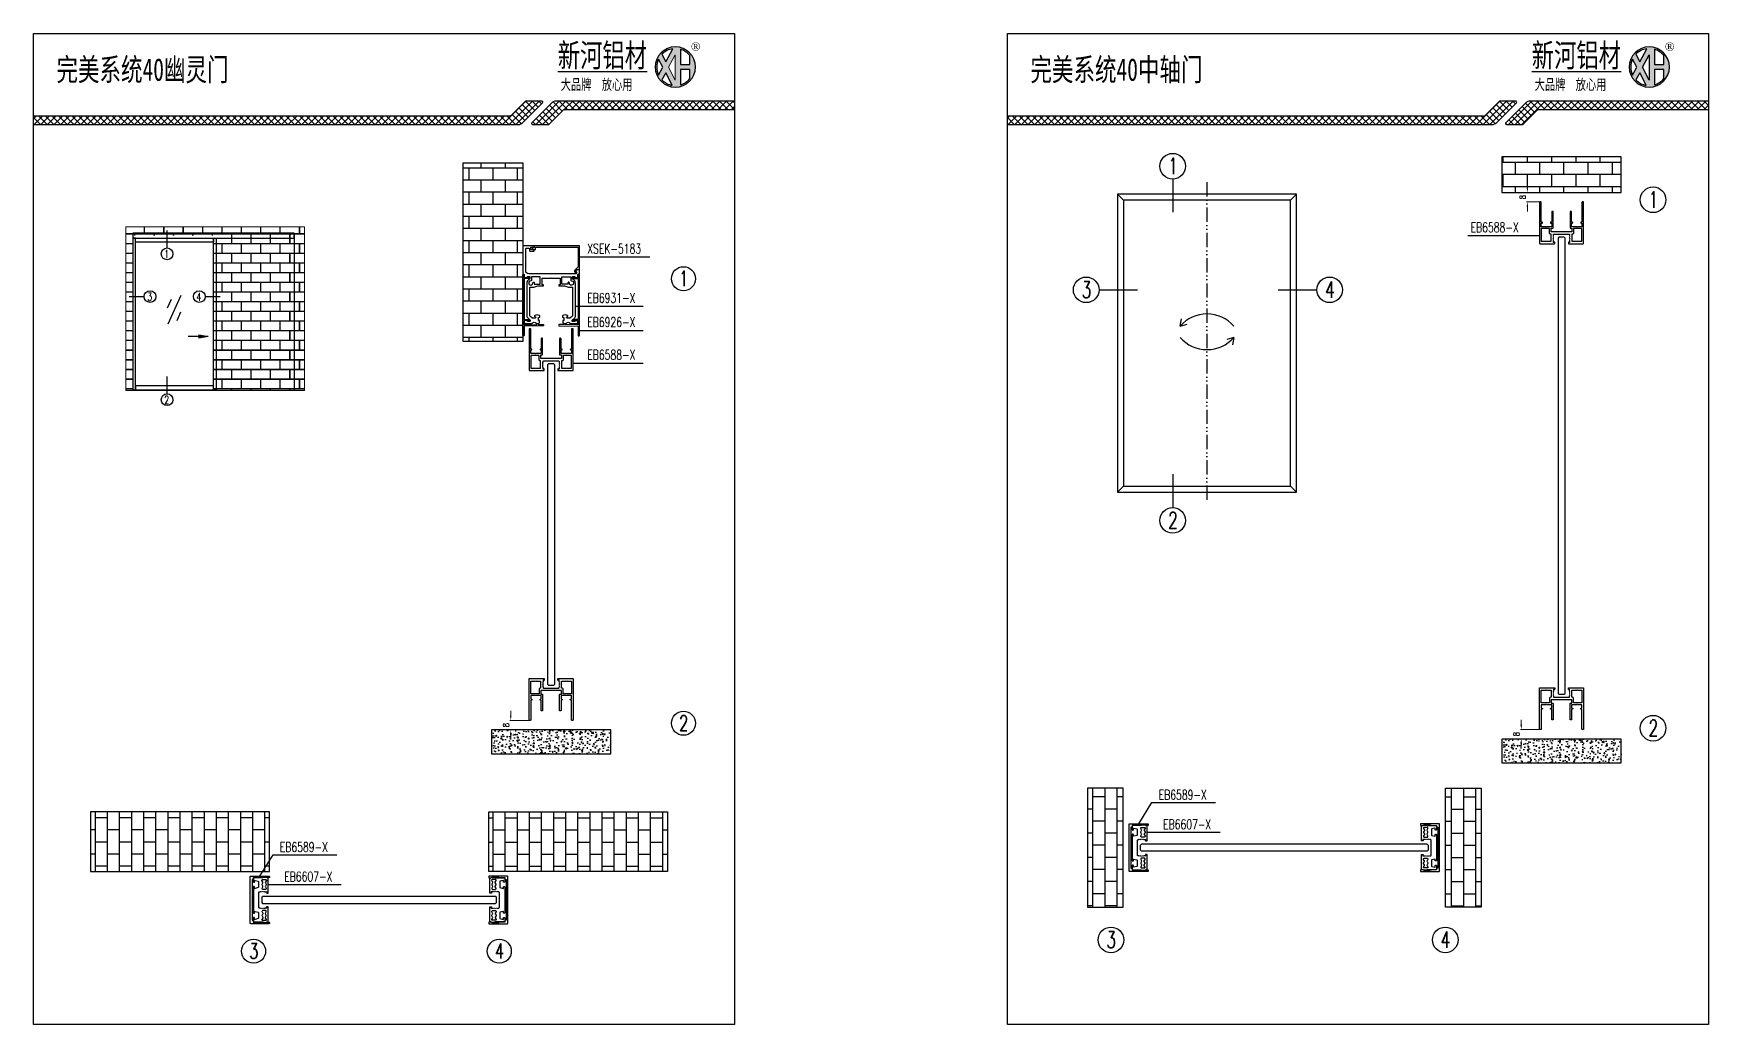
# Model space of a CAD drawing. Header units: millimetres. Extents: x 4423 to 13326, y -1516 to 5738.
# Drawn here: x 10790 to 12195, y 3091 to 3923 of the extents above; entities that cross this region are included whole.
import ezdxf

# ---------------------------------------------------------------- set-up
doc = ezdxf.new("R2010")
doc.units = ezdxf.units.MM
doc.header["$LTSCALE"] = 0.5
doc.linetypes.add('ACAD_ISO12W100', pattern=[21, 12, -3, 0, -3, 0, -3])
for name, color, linetype in [('墙体', 2, 'Continuous'), ('玻璃', 4, 'Continuous'), ('铝型材', 1, 'Continuous')]:
    doc.layers.add(name, color=color, linetype=linetype)
doc.styles.add('CTXT', font='romand.shx', dxfattribs={"width": 0.7, "height": 5})
doc.styles.add('宋体', font='', dxfattribs={"height": 3})
doc.styles.add('汇总标注', font='romand.shx', dxfattribs={"width": 0.7, "height": 5})
doc.styles.get('宋体').set_extended_font_data('SimSun')
doc.dimstyles.new('1汇总比例', dxfattribs={"dimscale": 0, "dimtxt": 5, "dimasz": 4, "dimexe": 0.7, "dimexo": 0.625, "dimgap": 1.5, "dimtad": 1, "dimzin": 9, "dimdsep": 46, "dimtxsty": '汇总标注', "dimcen": 0, "dimclrd": 3, "dimclre": 3, "dimclrt": 2, "dimadec": 1, "dimazin": 2, "dimtfac": 1, "dimtofl": 0, "dimtmove": 0, "dimatfit": 3, "dimfxl": 0, "dimtolj": 1, "dimlwd": 13, "dimlwe": 13, "dimarcsym": 0})
pattern_1 = [(45, (8916.024, 1842.4368), (-2.80633, 2.80633), []), (135, (8916.024, 1842.4368), (-2.80633, -2.80633), [])]

# ---------------------------------------------------------------- blocks, each defined once
blk = doc.blocks.new('*D249')
at = {"layer": 'Defpoints', "color": 0, "ltscale": 0.4, "transparency": 16777216}
for p in [(12038.2, 3330.7), (12054.2, 3338.7), (12054.2, 3330.7)]:
    blk.add_point(p, dxfattribs=at)
at = {"layer": '铝型材', "color": 3, "lineweight": 13, "ltscale": 0.4, "transparency": 16777216}
for p, q in [((12038.2, 3342.7), (12038.2, 3346.7)), ((12053.6, 3338.7), (12037.5, 3338.7)), ((12053.6, 3330.7), (12037.5, 3330.7)), ((12038.2, 3326.7), (12038.2, 3322.7))]:
    blk.add_line(p, q, dxfattribs=at)
at = {"layer": '铝型材', "color": 3, "ltscale": 0.4, "transparency": 16777216}
for points in [[(12037.5, 3342.7), (12038.9, 3342.7), (12038.2, 3338.7)], [(12037.5, 3326.7), (12038.9, 3326.7), (12038.2, 3330.7)]]:
    blk.add_solid(points, dxfattribs=at)
at = {"layer": '铝型材', "color": 2, "ltscale": 0.4, "transparency": 16777216, "insert": (12034.2, 3334.7), "char_height": 5, "attachment_point": 5, "rotation": 90, "style": '汇总标注'}
blk.add_mtext('\\A1;8', dxfattribs=at)
blk = doc.blocks.new('*D250')
at = {"layer": 'Defpoints', "color": 0, "ltscale": 0.4, "transparency": 16777216}
for p in [(12043.4, 3781.3), (12049.3, 3789.3), (12054.2, 3781.3)]:
    blk.add_point(p, dxfattribs=at)
at = {"layer": '铝型材', "color": 3, "lineweight": 13, "ltscale": 0.4, "transparency": 16777216}
for p, q in [((12043.4, 3793.3), (12043.4, 3797.3)), ((12048.7, 3789.3), (12042.7, 3789.3)), ((12053.6, 3781.3), (12042.7, 3781.3)), ((12043.4, 3777.3), (12043.4, 3773.3))]:
    blk.add_line(p, q, dxfattribs=at)
at = {"layer": '铝型材', "color": 3, "ltscale": 0.4, "transparency": 16777216}
for points in [[(12042.7, 3793.3), (12044, 3793.3), (12043.4, 3789.3)], [(12042.7, 3777.3), (12044, 3777.3), (12043.4, 3781.3)]]:
    blk.add_solid(points, dxfattribs=at)
at = {"layer": '铝型材', "color": 2, "ltscale": 0.4, "transparency": 16777216, "insert": (12039.4, 3785.3), "char_height": 5, "attachment_point": 5, "rotation": 90, "style": '汇总标注'}
blk.add_mtext('\\A1;8', dxfattribs=at)
blk = doc.blocks.new('*D252')
at = {"layer": 'Defpoints', "color": 0, "ltscale": 0.4, "transparency": 16777216}
for p in [(11206.7, 3346.3), (11190.7, 3338.3), (11206.7, 3338.3)]:
    blk.add_point(p, dxfattribs=at)
at = {"layer": '铝型材', "color": 3, "lineweight": 13, "ltscale": 0.4, "transparency": 16777216}
for p, q in [((11206.1, 3346.3), (11190, 3346.3)), ((11190.7, 3350.3), (11190.7, 3354.3)), ((11206.1, 3338.3), (11190, 3338.3)), ((11190.7, 3334.3), (11190.7, 3330.3))]:
    blk.add_line(p, q, dxfattribs=at)
at = {"layer": '铝型材', "color": 3, "ltscale": 0.4, "transparency": 16777216}
for points in [[(11190, 3350.3), (11191.3, 3350.3), (11190.7, 3346.3)], [(11190, 3334.3), (11191.3, 3334.3), (11190.7, 3338.3)]]:
    blk.add_solid(points, dxfattribs=at)
at = {"layer": '铝型材', "color": 2, "ltscale": 0.4, "transparency": 16777216, "insert": (11186.7, 3342.3), "char_height": 5, "attachment_point": 5, "rotation": 90, "style": '汇总标注'}
blk.add_mtext('\\A1;8', dxfattribs=at)
blk = doc.blocks.new('EB6931-X', base_point=(40, 46.6))
at = {"layer": '铝型材', "ltscale": 0.4}
for points in [[(62.5, 9.4), (62.5, 10.4, 0.414214), (62, 10.9), (60.2, 10.9, 0.414214), (59.9, 10.6), (59.9, 10.2, -0.414214), (59.6, 9.9), (58, 9.9, -0.414213), (57.7, 10.2), (57.7, 11.2), (59.2, 12.4, 0.221695), (60.4, 15.1), (60.4, 42.3, 0.321968), (58.2, 45.5, -0.321968), (58, 45.8), (58, 47.6, -0.414213), (58.3, 47.9), (59.6, 47.9, -0.414214), (59.9, 47.6), (59.9, 47.2, 0.414214), (60.2, 46.9), (62, 46.9, 0.414214), (62.5, 47.4), (62.5, 48.4), (62.5, 49.2, -0.414214), (63, 49.7), (63.3, 49.7, 0.414214), (63.8, 50.2), (63.8, 53.5), (61.7, 53.5), (61.1, 52.8, 0.339454), (60.9, 51.9), (61.4, 51, -0.57735), (60.8, 50), (21.2, 50, -0.414214), (18.7, 52.5), (18.7, 61.5), (18.5, 61.7), (18.7, 61.9), (18.7, 71, -0.414214), (19.2, 71.5), (21.3, 71.5, -0.414214), (21.8, 71), (21.8, 69.6, 0.414214), (22.3, 69.1), (25.3, 69.1, 0.414214), (25.8, 69.6), (25.8, 69.8, 0.414214), (25.3, 70.3), (23, 70.3), (23, 72.3), (25.3, 72.3, 0.414214), (25.8, 72.8), (25.8, 73.5), (16.7, 73.5, 0.414214), (16.2, 73), (16.2, 50.2, 0.414214), (16.7, 49.7), (17, 49.7, -0.414214), (17.5, 49.2), (17.5, 48.4), (17.5, 47.4, 0.414214), (18, 46.9), (19.8, 46.9, 0.414214), (20.1, 47.2), (20.1, 47.6, -0.414214), (20.4, 47.9), (21.8, 47.9, -0.414213), (22.1, 47.6), (22.1, 45.8, -0.321968), (21.9, 45.5, 0.321968), (19.6, 42.3), (19.6, 15.1, 0.221695), (20.9, 12.4), (22.3, 11.2), (22.3, 10.2, -0.414213), (22, 9.9), (20.4, 9.9, -0.414214), (20.1, 10.2), (20.1, 10.6, 0.414214), (19.8, 10.9), (18, 10.9, 0.414214), (17.5, 10.4), (17.5, 9.4, 0.414214), (18.5, 8.4), (23.6, 8.4, 0.213422), (24.3, 8.7, -0.447214), (27.3, 8.7, 0.213422), (28, 8.4), (29.3, 8.4, 0.414213), (30.3, 9.4), (30.3, 10.4, 0.414214), (29.8, 10.9), (29.3, 10.9), (29.3, 13, -0.414214), (29.8, 13.5), (30, 13.5, 0.414214), (30.5, 14), (30.5, 14.6, 0.293253), (30.2, 15.1, 0.218998), (26.3, 15, 0.623882), (26.3, 14.2), (26.9, 13.8, -0.785675), (26.7, 12.9), (24.4, 12.9, -0.176328), (24.1, 13), (22.5, 14.3, -0.221695), (22.1, 15.1), (22.1, 38.8), (25.6, 38.8), (28.9, 39.8), (33.3, 39.8, 0.414214), (33.5, 40), (33.5, 40.6, 0.414214), (33.3, 40.8), (32.6, 40.8, -0.414214), (32.4, 41), (32.4, 46.2, -0.414214), (32.6, 46.4), (39.8, 46.4), (40, 46.6), (40.2, 46.4), (47.4, 46.4, -0.414214), (47.6, 46.2), (47.6, 41, -0.414214), (47.4, 40.8), (46.7, 40.8, 0.414214), (46.5, 40.6), (46.5, 40, 0.414214), (46.7, 39.8), (51.1, 39.8), (54.5, 38.8), (57.9, 38.8), (57.9, 15.1, -0.221695), (57.6, 14.3), (56, 13, -0.176328), (55.7, 12.9), (53.4, 12.9, -0.785675), (53.1, 13.8), (53.8, 14.2, 0.623882), (53.8, 15, 0.218998), (49.8, 15.1, 0.293253), (49.5, 14.6), (49.5, 14, 0.414214), (50, 13.5), (50.3, 13.5, -0.414214), (50.8, 13), (50.8, 10.9), (50.2, 10.9, 0.414214), (49.7, 10.4), (49.7, 9.4, 0.414213), (50.7, 8.4), (52, 8.4, 0.213422), (52.8, 8.7, -0.447214), (55.8, 8.7, 0.213422), (56.5, 8.4), (61.5, 8.4, 0.414214)], [(23.5, 44.5, -0.351391), (23, 44.1, 2.56779), (24.7, 42.4, -0.351391), (25.1, 42.9), (25.3, 43, -0.474498), (25.9, 42.5, -0.055722), (25.9, 41.9, 0.462565), (26.4, 41.3), (30.9, 41.3), (30.9, 47.6), (23.6, 47.6), (23.6, 44.8, -0.065543), (23.6, 44.7)], [(57.1, 44.1, -2.56779), (55.3, 42.4, 0.351391), (55, 42.9), (54.8, 43, 0.474498), (54.1, 42.5, 0.055722), (54.2, 41.9, -0.462565), (53.7, 41.3), (49.1, 41.3), (49.1, 47.6), (56.5, 47.6), (56.5, 44.8, 0.065543), (56.5, 44.7), (56.6, 44.5, 0.351391)]]:
    blk.add_lwpolyline(points, format="xyb", close=True, dxfattribs=at)
blk = doc.blocks.new('XSEK-5183', base_point=(63.3, 39))
at = {"layer": '铝型材', "ltscale": 0.4}
blk.add_lwpolyline([(59.2, 17.4), (59.9, 16.2, 1), (60.7, 16.7), (60.2, 17.6, -0.339454), (60.3, 18.2), (61.3, 19.1), (63.3, 19), (63.3, 39), (25.4, 39), (25.4, 37.6), (23.8, 37.6), (23.8, 36), (26.5, 36), (26.5, 37.9), (62.2, 37.9), (62.2, 21.5), (59.3, 18.6, 0.339454)], format="xyb", close=True, dxfattribs=at)
blk = doc.blocks.new('EB6926-X', base_point=(27.8, 24.8))
at = {"layer": '铝型材', "ltscale": 0.4}
blk.add_lwpolyline([(57.1, 19.9), (57.4, 20.5, 0.327623), (57.3, 20.8), (57.2, 21, -0.198912), (57.1, 21.2), (57.1, 23.4, -0.414214), (57.4, 23.7), (60.5, 23.7, -0.416772), (60.8, 23.4), (60.7, 13), (60.2, 13, 0.41166), (59.9, 12.7), (59.9, 12.3, 0.416772), (60.2, 12), (60.7, 12), (60.7, 7.8, 0.414214), (60.9, 7.5), (61.5, 7.5, 0.398502), (61.8, 7.8), (61.9, 23.4, -0.41166), (62.2, 23.7), (69.7, 23.7, 0.414214), (70, 24), (70, 24.5, 0.414214), (69.7, 24.8), (19, 24.8, 0.414214), (18.7, 24.5), (18.7, 24, 0.414214), (19, 23.7), (21, 23.7, -0.414214), (21.3, 23.4), (21.3, 21.2, -0.198912), (21.2, 21), (21.1, 20.8, 0.327623), (21, 20.5), (21.3, 19.9, 0.784383), (21.9, 20), (21.9, 23.4, -0.414214), (22.2, 23.7), (56.2, 23.7, -0.414214), (56.5, 23.4), (56.5, 20, 0.784383)], format="xyb", close=True, dxfattribs=at)
blk = doc.blocks.new('EB6588-X', base_point=(41, 39.3))
at = {"layer": '铝型材', "ltscale": 0.4}
for points in [[(47.4, 46.2), (47, 45.9, -0.668179), (46.7, 46), (46.7, 47.1, -0.414214), (46.9, 47.3), (59.2, 47.3, -0.414214), (59.5, 47), (59.5, 12.6, -0.414214), (59.2, 12.3), (58.4, 12.3, -0.414214), (58.1, 12.6), (58.1, 29.3), (57.4, 29.3, -0.414214), (57.1, 29.6), (57.1, 29.8, -0.414214), (57.4, 30.1), (58.1, 30.1), (58.1, 33.1), (54.3, 33.1), (54, 33.4), (53.7, 33.1), (49.3, 33.1), (49.3, 30.1), (50, 30.1, -0.414214), (50.3, 29.8), (50.3, 29.6, -0.414214), (50, 29.3), (49.3, 29.3), (49.3, 20.6, -0.414214), (49, 20.3), (48.4, 20.3, -0.414214), (48.1, 20.6), (48.1, 34, -0.414214), (48.4, 34.3), (49.6, 34.3), (49.6, 37.3), (32.4, 37.3), (32.4, 34.3), (33.6, 34.3, -0.414214), (33.9, 34), (33.9, 20.6, -0.414214), (33.6, 20.3), (33, 20.3, -0.414214), (32.7, 20.6), (32.7, 29.3), (32, 29.3, -0.414214), (31.7, 29.6), (31.7, 29.8, -0.414214), (32, 30.1), (32.7, 30.1), (32.7, 33.1), (28.3, 33.1), (28, 33.4), (27.7, 33.1), (23.9, 33.1), (23.9, 30.1), (24.6, 30.1, -0.414214), (24.9, 29.8), (24.9, 29.6, -0.414214), (24.6, 29.3), (23.9, 29.3), (23.9, 12.6, -0.414214), (23.6, 12.3), (22.8, 12.3, -0.414214), (22.5, 12.6), (22.5, 47, -0.414214), (22.8, 47.3), (35, 47.3, -0.414214), (35.2, 47.1), (35.2, 46, -0.668179), (34.9, 45.9), (34.5, 46.2, 0.668179), (34.2, 46.1), (34.2, 44.6), (33.9, 44.3), (34.2, 44), (33.9, 43.7), (34.2, 43.4), (33.9, 43.1), (34.2, 42.8), (33.9, 42.5), (34.2, 42.2), (33.9, 41.9), (34.2, 41.6), (33.9, 41.3), (34.2, 41), (33.9, 40.7), (34.2, 40.4), (34.2, 39.8, 0.414214), (34.7, 39.3), (47.2, 39.3, 0.414214), (47.7, 39.8), (47.7, 40.4), (48, 40.7), (47.7, 41), (48, 41.3), (47.7, 41.6), (48, 41.9), (47.7, 42.2), (48, 42.5), (47.7, 42.8), (48, 43.1), (47.7, 43.4), (48, 43.7), (47.7, 44), (48, 44.3), (47.7, 44.6), (47.7, 46.1, 0.668179)], [(30.9, 38.3), (30.9, 34.6), (24, 34.6), (24, 45.3), (27.7, 45.3), (28, 45.6), (28.3, 45.3), (32.2, 45.3), (32.2, 39.3), (31.9, 39.3, 0.414214)], [(49.7, 39.3), (49.7, 45.3), (53.7, 45.3), (54, 45.6), (54.3, 45.3), (58, 45.3), (58, 34.6), (51.1, 34.6), (51.1, 38.3, 0.414214), (50.1, 39.3)]]:
    blk.add_lwpolyline(points, format="xyb", close=True, dxfattribs=at)
blk = doc.blocks.new('EB6607-X', base_point=(28.5, 10.9))
at = {"layer": '铝型材', "ltscale": 0.4}
for points in [[(22.4, 17.6, 0.668179), (22.8, 17.7), (22.8, 18.7, 0.414214), (22.6, 18.9), (10.3, 18.9, 0.402142), (10, 18.6), (10, 17.9), (9.6, 17), (9.6, 16.2), (10, 14.3), (10, 6.7, 0.414214), (10.3, 6.4), (13.4, 6.4, 0.414214), (13.7, 6.7), (13.7, 7.1, 0.414214), (13.4, 7.4), (12.4, 7.4, -0.493145), (12.1, 7.8), (12.8, 10.4, -0.339454), (13.1, 10.6), (17.9, 10.6, -0.339454), (18.2, 10.4), (18.9, 7.8, -0.493145), (18.6, 7.4), (17.6, 7.4, 0.414214), (17.3, 7.1), (17.3, 6.7, 0.414214), (17.6, 6.4), (39.4, 6.4, 0.414214), (39.7, 6.7), (39.7, 7.1, 0.414214), (39.4, 7.4), (38.4, 7.4, -0.493145), (38.1, 7.8), (38.8, 10.4, -0.339454), (39.1, 10.6), (43.9, 10.6, -0.339454), (44.2, 10.4), (44.9, 7.8, -0.493145), (44.6, 7.4), (43.6, 7.4, 0.414214), (43.3, 7.1), (43.3, 6.7, 0.414214), (43.6, 6.4), (46.7, 6.4, 0.414214), (47, 6.7), (47, 14.3), (47.4, 16.2), (47.4, 17), (47, 17.9), (47, 18.6, 0.402142), (46.7, 18.9), (34.5, 18.9, 0.414214), (34.3, 18.7), (34.3, 17.7, 0.668179), (34.6, 17.6), (34.9, 17.9, -0.668179), (35.3, 17.7), (35.3, 16.2), (35.6, 15.9), (35.3, 15.6), (35.6, 15.3), (35.3, 15), (35.6, 14.7), (35.3, 14.4), (35.6, 14.1), (35.3, 13.8), (35.6, 13.5), (35.3, 13.2), (35.6, 12.9), (35.3, 12.6), (35.6, 12.3), (35.3, 12), (35.3, 11.4, -0.414214), (34.8, 10.9), (22.3, 10.9, -0.414214), (21.8, 11.4), (21.8, 12), (21.5, 12.3), (21.8, 12.6), (21.5, 12.9), (21.8, 13.2), (21.5, 13.5), (21.8, 13.8), (21.5, 14.1), (21.8, 14.4), (21.5, 14.7), (21.8, 15), (21.5, 15.3), (21.8, 15.6), (21.5, 15.9), (21.8, 16.2), (21.8, 17.7, -0.668179), (22.1, 17.9)], [(19.1, 13.7, -0.267949), (18.6, 13.7), (17.4, 14.3, 0.267949), (16.9, 14.3), (15.8, 13.7, -0.267949), (15.3, 13.7), (14.1, 14.3, 0.267949), (13.6, 14.3), (12.3, 13.6, -0.57735), (11.5, 14), (11.5, 16.9, -0.57735), (12.3, 17.3), (13.6, 16.5, 0.267949), (14.1, 16.5), (15.3, 17.2, -0.267949), (15.8, 17.2), (16.9, 16.5, 0.267949), (17.4, 16.5), (18.6, 17.2, -0.267949), (19.1, 17.2), (19.6, 16.9, -0.267949), (19.8, 16.6), (19.8, 14.3, -0.267949), (19.6, 14)], [(38, 13.7, 0.267949), (38.5, 13.7), (39.6, 14.3, -0.267949), (40.1, 14.3), (41.3, 13.7, 0.267949), (41.8, 13.7), (42.9, 14.3, -0.267949), (43.4, 14.3), (44.8, 13.6, 0.57735), (45.5, 14), (45.5, 16.9, 0.57735), (44.8, 17.3), (43.4, 16.5, -0.267949), (42.9, 16.5), (41.8, 17.2, 0.267949), (41.3, 17.2), (40.1, 16.5, -0.267949), (39.6, 16.5), (38.5, 17.2, 0.267949), (38, 17.2), (37.4, 16.9, 0.267949), (37.3, 16.6), (37.3, 14.3, 0.267949), (37.4, 14)]]:
    blk.add_lwpolyline(points, format="xyb", close=True, dxfattribs=at)
blk = doc.blocks.new('EB6589-X', base_point=(8.2, 19))
at = {"layer": '铝型材', "ltscale": 0.4}
blk.add_lwpolyline([(47, 16.3, -0.192258), (46.5, 17.7), (46.5, 19, -0.414214), (46.8, 19.3), (47.6, 19.3, -0.414214), (47.9, 19), (47.9, 3.8, -0.414214), (47.4, 3.3), (8.4, 3.3, -0.414214), (7.9, 3.8), (7.9, 19, -0.414214), (8.2, 19.3), (9, 19.3, -0.414214), (9.3, 19), (9.3, 17.7, -0.192258), (8.7, 16.3), (8.7, 15), (8.7, 11), (9.2, 10.5), (9.2, 5.8), (10.4, 5.8, -0.414214), (10.7, 5.5), (10.7, 4.8), (45, 4.8), (45, 5.5, -0.414214), (45.3, 5.8), (46.1, 5.8), (46.5, 5.8), (46.5, 10.5), (47, 11), (47, 15)], format="xyb", close=True, dxfattribs=at)

msp = doc.modelspace()

# ---------------------------------------------------------------- hatches: boundary and pattern name
at = {"layer": '墙体', "ltscale": 0.4}
h = msp.add_hatch(dxfattribs=at)
h.set_pattern_fill('AR-B816', color=256, scale=0.05, style=0)
h.paths.add_polyline_path([(11150.7138, 3664.0849), (11150.7138, 3814.0849), (11200.7138, 3814.0849), (11200.7138, 3664.0849)])
h = msp.add_hatch(dxfattribs=at)
h.set_pattern_fill('AR-B816', color=256, scale=0.05, style=0)
h.set_pattern_definition([(0, (-1896.021, -5.454), (0, 10.16), []), (90, (-1896.021, -5.454), (-10.16, 10.16), [10.16, -10.16])])
h.paths.add_polyline_path([(12022.0462, 3789.2993), (12122.0462, 3789.2993), (12122.0462, 3819.2993), (12022.0462, 3819.2993)])
h = msp.add_hatch(dxfattribs=at)
h.set_pattern_fill('AR-CONC', color=256, scale=0.05, style=0)
h.set_pattern_definition([(50, (6117.173, 646.203), (9.109233, -0.796954), [0.9525, -10.4775]), (355, (6117.173, 646.203), (-1.762141, 9.552832), [0.762, -8.382]), (100.451, (6117.932, 646.137), (7.347125, 8.755834), [0.8095, -8.9045]), (46.1842, (6117.173, 648.743), (13.553952, -2.102116), [1.42875, -15.71625]), (96.6356, (6118.303, 648.568), (11.870212, 12.371278), [1.21425, -13.35675]), (351.184, (6117.173, 648.743), (11.87023, 12.371256), [1.143, -12.573]), (21, (6118.443, 648.108), (7.580744, -5.113276), [0.9525, -10.4775]), (326, (6118.443, 648.108), (3.090101, 9.209398), [0.762, -8.382]), (71.4514, (6119.075, 647.682), (10.670825, 4.096143), [0.8095, -8.9045]), (37.5, (6117.1732, 646.203), (0.1544302, 4.227752), [0, -8.2804, 0, -8.509, 0, -8.41375]), (7.5, (6117.173, 646.203), (3.340983, 5.0090287), [0, -4.8514, 0, -8.0899, 0, -3.20675]), (327.5, (6114.341, 646.203), (6.7795298, -0.2864372), [0, -3.175, 0, -9.906, 0, -13.1445]), (317.5, (6113.071, 646.203), (7.406459, 1.2713246), [0, -4.1275, 0, -6.5786, 0, -9.3345])])
h.paths.add_polyline_path([(11274.5138, 3338.3174), (11174.5138, 3338.3174), (11174.5138, 3318.3174), (11274.5138, 3318.3174)])
h = msp.add_hatch(dxfattribs=at)
h.set_pattern_fill('AR-CONC', color=256, scale=0.05, style=0)
h.set_pattern_definition([(50, (6964.7055, 638.542), (9.109233, -0.796954), [0.9525, -10.4775]), (355, (6964.7055, 638.542), (-1.762141, 9.552832), [0.762, -8.382]), (100.451, (6965.465, 638.476), (7.347125, 8.755834), [0.8095, -8.9045]), (46.1842, (6964.706, 641.082), (13.553952, -2.102116), [1.42875, -15.71625]), (96.6356, (6965.835, 640.907), (11.870212, 12.371278), [1.21425, -13.35675]), (351.184, (6964.706, 641.082), (11.87023, 12.371256), [1.143, -12.573]), (21, (6965.9755, 640.447), (7.580744, -5.113276), [0.9525, -10.4775]), (326, (6965.9755, 640.447), (3.090101, 9.209398), [0.762, -8.382]), (71.4514, (6966.607, 640.021), (10.670825, 4.096143), [0.8095, -8.9045]), (37.5, (6964.7055, 638.5423), (0.1544302, 4.227752), [0, -8.2804, 0, -8.509, 0, -8.41375]), (7.5, (6964.7055, 638.5423), (3.340983, 5.0090287), [0, -4.8514, 0, -8.0899, 0, -3.20675]), (327.5, (6961.8734, 638.5423), (6.7795298, -0.2864372), [0, -3.175, 0, -9.906, 0, -13.1445]), (317.5, (6960.6034, 638.542), (7.406459, 1.2713246), [0, -4.1275, 0, -6.5786, 0, -9.3345])])
h.paths.add_polyline_path([(12122.0462, 3330.6566), (12022.0462, 3330.6566), (12022.0462, 3310.6566), (12122.0462, 3310.6566)])
h = msp.add_hatch(dxfattribs=at)
h.set_pattern_fill('AR-B816', color=256, scale=0.05, angle=90, style=0)
h.set_pattern_definition([(90, (15499.084, -10728.571), (-10.16, 6e-16), []), (180, (15499.084, -10728.571), (-10.16, -10.16), [10.16, -10.16])])
h.paths.add_polyline_path([(11704.3307, 3189.4962), (11704.3307, 3289.4962), (11674.3307, 3289.4962), (11674.3307, 3189.4962)])
h = msp.add_hatch(dxfattribs=at)
h.set_pattern_fill('AR-B816', color=256, scale=0.05, angle=90, style=0)
h.set_pattern_definition([(90, (8179.942, -10728.571), (10.16, 6e-16), []), (7e-15, (8179.942, -10728.571), (10.16, -10.16), [10.16, -10.16])])
h.paths.add_polyline_path([(11974.6954, 3189.4962), (11974.6954, 3289.4962), (12004.6954, 3289.4962), (12004.6954, 3189.4962)])
h = msp.add_hatch(dxfattribs=at)
h.set_pattern_fill('AR-B816', color=256, scale=0.05, angle=-90, style=0)
h.set_pattern_definition([(270, (14652.265, 14420.143), (-10.16, -2e-15), []), (180, (14652.265, 14420.143), (-10.16, 10.16), [10.16, -10.16])])
h.paths.add_polyline_path([(10988.1804, 3269.4295), (10838.1804, 3269.4295), (10838.1804, 3219.4295), (10988.1804, 3219.4295)])
h = msp.add_hatch(dxfattribs=at)
h.set_pattern_fill('AR-B816', color=256, scale=0.05, angle=-90, style=0)
h.set_pattern_definition([(270, (7508.096, 14420.143), (10.16, -2e-15), []), (360, (7508.096, 14420.143), (10.16, 10.16), [10.16, -10.16])])
h.paths.add_polyline_path([(11172.1806, 3269.4295), (11322.1806, 3269.4295), (11322.1806, 3219.4295), (11172.1806, 3219.4295)])
at = {"layer": '铝型材', "ltscale": 0.4}
h = msp.add_hatch(color=256, dxfattribs=at)
h.paths.add_polyline_path([(11328.6791, 3904.7079), (11328.6791, 3883.5961), (11323.0886, 3894.3295)], flags=16)
edge = h.paths.add_edge_path(flags=16)
edge.add_line((11340.7947, 3892.3621), (11332.9547, 3892.3621))
edge.add_line((11332.9547, 3892.3621), (11332.9547, 3879.5773))
edge.add_arc((11328.6791, 3894.496), 15.5193, 285.9918131, 321.3226415)
edge.add_line((11340.7947, 3884.7974), (11340.7947, 3892.3621))
edge = h.paths.add_edge_path(flags=16)
edge.add_line((11340.7947, 3896.6299), (11340.7947, 3904.1945))
edge.add_arc((11328.6791, 3894.496), 15.5193, 38.6773585, 74.0081869)
edge.add_line((11332.9547, 3909.4147), (11332.9547, 3896.6299))
edge.add_line((11332.9547, 3896.6299), (11340.7947, 3896.6299))
edge = h.paths.add_edge_path(flags=16)
edge.add_line((11317.4321, 3905.1896), (11320.7056, 3898.9048))
edge.add_line((11320.7056, 3898.9048), (11326.6162, 3909.8776))
edge.add_arc((11328.6791, 3894.496), 15.5193, 97.6385734, 136.4447587)
edge = h.paths.add_edge_path(flags=16)
edge.add_line((11314.6999, 3887.7558), (11318.2591, 3894.3631))
edge.add_line((11318.2591, 3894.3631), (11314.69, 3901.2156))
edge.add_arc((11328.6791, 3894.496), 15.5193, 154.3429743, 180)
edge.add_arc((11328.6791, 3894.496), 15.5193, 180, 205.7413115)
edge = h.paths.add_edge_path(flags=16)
edge.add_line((11326.1665, 3879.1814), (11320.6421, 3889.7879))
edge.add_line((11320.6421, 3889.7879), (11317.423, 3883.8119))
edge.add_arc((11328.6791, 3894.496), 15.5193, 223.5065419, 260.6825205)
edge = h.paths.add_edge_path()
edge.add_arc((11328.6791, 3894.496), 16.9053, 180, 360)
edge.add_arc((11328.6791, 3894.496), 16.9053, 0, 180)
h = msp.add_hatch(color=256, dxfattribs=at)
h.paths.add_polyline_path([(12145.5888, 3904.7079), (12145.5888, 3883.5961), (12139.9982, 3894.3295)], flags=16)
edge = h.paths.add_edge_path(flags=16)
edge.add_line((12157.7044, 3892.3621), (12149.8644, 3892.3621))
edge.add_line((12149.8644, 3892.3621), (12149.8644, 3879.5773))
edge.add_arc((12145.5888, 3894.496), 15.5193, 285.9918131, 321.3226415)
edge.add_line((12157.7044, 3884.7974), (12157.7044, 3892.3621))
edge = h.paths.add_edge_path(flags=16)
edge.add_line((12157.7044, 3896.6299), (12157.7044, 3904.1945))
edge.add_arc((12145.5888, 3894.496), 15.5193, 38.6773585, 74.0081869)
edge.add_line((12149.8644, 3909.4147), (12149.8644, 3896.6299))
edge.add_line((12149.8644, 3896.6299), (12157.7044, 3896.6299))
edge = h.paths.add_edge_path(flags=16)
edge.add_line((12134.3418, 3905.1896), (12137.6152, 3898.9048))
edge.add_line((12137.6152, 3898.9048), (12143.5259, 3909.8776))
edge.add_arc((12145.5888, 3894.496), 15.5193, 97.6385734, 136.4447587)
edge = h.paths.add_edge_path(flags=16)
edge.add_line((12131.6096, 3887.7558), (12135.1687, 3894.3631))
edge.add_line((12135.1687, 3894.3631), (12131.5997, 3901.2156))
edge.add_arc((12145.5888, 3894.496), 15.5193, 154.3429743, 180)
edge.add_arc((12145.5888, 3894.496), 15.5193, 180, 205.7413115)
edge = h.paths.add_edge_path(flags=16)
edge.add_line((12143.0761, 3879.1814), (12137.5518, 3889.7879))
edge.add_line((12137.5518, 3889.7879), (12134.3327, 3883.8119))
edge.add_arc((12145.5888, 3894.496), 15.5193, 223.5065419, 260.6825205)
edge = h.paths.add_edge_path()
edge.add_arc((12145.5888, 3894.496), 16.9053, 180, 360)
edge.add_arc((12145.5888, 3894.496), 16.9053, 0, 180)
at = {"layer": '铝型材'}
h = msp.add_hatch(dxfattribs=at)
h.set_pattern_fill('NET', color=1, scale=1.25, angle=45, style=0)
h.set_pattern_definition(pattern_1)
h.paths.add_polyline_path([(11217.2749, 3864.4875, 0.668178638), (11216.681, 3865.9214), (11203.0281, 3865.9214), (11190.4281, 3853.3214), (10790.3629, 3853.3214), (10790.3629, 3846.3214), (11196.7893, 3846.3214, 0.198912367), (11200.7491, 3847.9616)])
h = msp.add_hatch(dxfattribs=at)
h.set_pattern_fill('NET', color=3, scale=1.25, angle=45, style=0)
h.set_pattern_definition(pattern_1)
h.paths.add_polyline_path([(11208.3833, 3847.7554, 0.668178638), (11208.9772, 3846.3214), (11222.6301, 3846.3214), (11235.2301, 3858.9214), (11378.3629, 3858.9214), (11378.3629, 3865.9214), (11228.8689, 3865.9214, 0.198912367), (11224.9091, 3864.2812)])
h = msp.add_hatch(dxfattribs=at)
h.set_pattern_fill('NET', color=1, scale=1.25, angle=45, style=0)
h.set_pattern_definition([(45, (9732.9335, 1842.4368), (-2.80633, 2.80633), []), (135, (9732.9335, 1842.4368), (-2.80633, -2.80633), [])])
h.paths.add_polyline_path([(12034.1846, 3864.4875, 0.668178638), (12033.5906, 3865.9214), (12019.9378, 3865.9214), (12007.3378, 3853.3214), (11607.2726, 3853.3214), (11607.2726, 3846.3214), (12013.699, 3846.3214, 0.198912367), (12017.6588, 3847.9616)])
h = msp.add_hatch(dxfattribs=at)
h.set_pattern_fill('NET', color=3, scale=1.25, angle=45, style=0)
h.set_pattern_definition([(45, (6338.3626, 2731.4448), (-2.80633, 2.80633), []), (135, (6338.3626, 2731.4448), (-2.80633, -2.80633), [])])
h.paths.add_polyline_path([(12025.2929, 3847.7554, 0.668178638), (12025.8869, 3846.3214), (12039.5398, 3846.3214), (12052.1398, 3858.9214), (12195.2726, 3858.9214), (12195.2726, 3865.9214), (12045.7786, 3865.9214, 0.198912367), (12041.8188, 3864.2812)])
at = {"layer": '铝型材', "lineweight": 5}
h = msp.add_hatch(dxfattribs=at)
h.set_pattern_fill('AR-B816C', color=251, scale=0.04, style=0)
h.set_pattern_definition([(0, (-1877.379, 6851.081), (8.128, 8.128), [15.875, -0.381]), (0, (-1885.507, 6851.462), (8.128, 8.128), [15.875, -0.381]), (90, (-1877.379, 6851.081), (-8.128, 8.128), [-8.509, 7.747]), (90, (-1877.76, 6851.081), (-8.128, 8.128), [-8.509, 7.747])])
h.paths.add_polyline_path([(10867.8857, 3760.4238), (10867.8857, 3622.9707), (10873.6621, 3622.9707), (10873.6621, 3753.2747), (10941.3741, 3753.2747), (10941.3741, 3622.9707), (11017.7457, 3622.9707), (11017.7457, 3760.4238)])
at = {"layer": '铝型材'}
h = msp.add_hatch(color=1, dxfattribs=at)
h.paths.add_polyline_path([(10929.0133, 3669.9007), (10929.0133, 3668.4007), (10936.7586, 3668.4007), (10936.7586, 3668.4021)])
h.paths.add_polyline_path([(10936.7586, 3668.3992), (10936.7586, 3668.4007), (10929.0133, 3668.4007), (10929.0133, 3666.9007)])
msp.add_hatch(color=1, dxfattribs=at).paths.add_polyline_path([(10936.7586, 3668.3992), (10936.7586, 3668.4007), (10929.0133, 3668.4007), (10929.0133, 3666.9007)])

# ---------------------------------------------------------------- linework, layer by layer
at = {"layer": '墙体', "ltscale": 0.4}
for points in [[(11150.7138, 3664.0849), (11150.7138, 3814.0849), (11200.7138, 3814.0849), (11200.7138, 3664.0849)], [(12022.0462, 3789.2993), (12122.0462, 3789.2993), (12122.0462, 3819.2993), (12022.0462, 3819.2993)], [(11274.5138, 3338.3174), (11174.5138, 3338.3174), (11174.5138, 3318.3174), (11274.5138, 3318.3174)], [(12122.0462, 3330.6566), (12022.0462, 3330.6566), (12022.0462, 3310.6566), (12122.0462, 3310.6566)], [(11704.3307, 3189.4962), (11704.3307, 3289.4962), (11674.3307, 3289.4962), (11674.3307, 3189.4962)], [(11974.6954, 3189.4962), (11974.6954, 3289.4962), (12004.6954, 3289.4962), (12004.6954, 3189.4962)], [(10988.1804, 3269.4295), (10838.1804, 3269.4295), (10838.1804, 3219.4295), (10988.1804, 3219.4295)], [(11172.1806, 3269.4295), (11322.1806, 3269.4295), (11322.1806, 3219.4295), (11172.1806, 3219.4295)]]:
    msp.add_lwpolyline(points, close=True, dxfattribs=at)
at = {"layer": '玻璃', "color": 4}
for points in [[(12069.0462, 3368.9566), (12069.8462, 3368.1566), (12074.2462, 3368.1566), (12075.0462, 3368.9566), (12075.0462, 3750.9993), (12074.2462, 3751.7993), (12069.8462, 3751.7993), (12069.0462, 3750.9993), (12069.0462, 3368.9567)], [(11222.314, 3645.3849), (11221.5138, 3644.5847), (11221.5138, 3376.6174), (11222.3138, 3375.8174), (11226.7138, 3375.8174), (11227.5138, 3376.6174), (11227.5138, 3644.5849), (11226.7138, 3645.3849), (11222.3138, 3645.3849), (11221.5138, 3644.5849)], [(11959.304, 3242.4958), (11960.104, 3241.6958), (11960.104, 3237.2958), (11959.304, 3236.4958), (11719.7222, 3236.4958), (11718.9222, 3237.2958), (11718.9222, 3241.6958), (11719.7222, 3242.4958)], [(11959.3038, 3242.4958), (11719.7223, 3242.4958)], [(11178.5891, 3197.829), (11177.789, 3198.6292), (10982.572, 3198.6292), (10981.772, 3197.8292), (10981.772, 3193.4292), (10982.572, 3192.6292), (11177.7891, 3192.6292), (11178.5891, 3193.4292), (11178.5891, 3197.8292), (11177.7891, 3198.6292)]]:
    msp.add_lwpolyline(points, dxfattribs=at)
at = {"layer": '铝型材', "color": 1, "ltscale": 0.4}
for p, q in [((11745.8718, 3800.5415), (11745.8718, 3772.6005)), ((11745.8718, 3552.7594), (11745.8718, 3524.8184))]:
    msp.add_line(p, q, dxfattribs=at)
at = {"layer": '铝型材', "linetype": 'ACAD_ISO12W100', "ltscale": 2}
msp.add_line((11774.617, 3797.8035), (11774.617, 3527.8035), dxfattribs=at)
at = {"layer": '铝型材', "ltscale": 0.4}
for p, q in [((11849.617, 3787.8035), (11699.617, 3787.8035)), ((11699.617, 3787.8035), (11699.617, 3537.8035)), ((11704.617, 3782.8035), (11699.617, 3787.8035)), ((11844.617, 3782.8035), (11704.617, 3782.8035)), ((11704.617, 3782.8035), (11704.617, 3542.8035)), ((11844.617, 3782.8035), (11849.617, 3787.8035)), ((11844.617, 3542.8035), (11844.617, 3782.8035)), ((11849.617, 3537.8035), (11849.617, 3787.8035)), ((11684.0837, 3707.564), (11716.3951, 3707.564)), ((11834.4475, 3707.564), (11866.759, 3707.564)), ((11752.0706, 3677.121), (11753.2376, 3683.2327)), ((11752.0706, 3677.121), (11758.0374, 3678.8852)), ((11797.1634, 3667.5697), (11791.1966, 3665.8055)), ((11797.1634, 3667.5697), (11795.9963, 3661.458)), ((11704.617, 3542.8035), (11699.617, 3537.8035)), ((11704.617, 3542.8035), (11844.617, 3542.8035)), ((11849.617, 3537.8035), (11844.617, 3542.8035)), ((11699.617, 3537.8035), (11849.617, 3537.8035))]:
    msp.add_line(p, q, dxfattribs=at)
at = {"layer": '铝型材', "color": 1}
for p, q in [((10873.6621, 3755.2118), (10873.6621, 3622.9707)), ((10902.4129, 3742.6736), (10902.4129, 3757.2958)), ((11009.0861, 3755.2118), (11009.0861, 3622.9707)), ((12053.5462, 3752.7552), (11993.5506, 3752.7552)), ((11307.2729, 3734.8582), (11248.3138, 3734.8582)), ((10870.6788, 3701.9386), (10883.2063, 3701.9386)), ((10905.7003, 3699.3243), (10902.5267, 3692.2358)), ((10914.046, 3702.8601), (10903.0317, 3678.7965)), ((10934.3257, 3701.9386), (10946.8532, 3701.9386)), ((10913.659, 3688.7399), (10910.4854, 3681.6514)), ((11301.6562, 3693.5075), (11244.9132, 3693.5075)), ((10936.7661, 3668.4007), (10920.1563, 3668.4007)), ((10929.0133, 3669.9007), (10936.7661, 3668.4007)), ((10929.0133, 3669.9007), (10929.0133, 3666.9007)), ((10936.7661, 3668.4007), (10929.0133, 3666.9007)), ((11301.6562, 3673.253), (11248.2138, 3673.253)), ((11301.6562, 3645.844), (11243.0138, 3645.844)), ((10902.4129, 3620.2727), (10902.4129, 3634.895)), ((10875.9661, 3623.5467), (10941.3741, 3623.5467)), ((11717.4307, 3259.5374), (11728.4812, 3277.2652)), ((11728.4812, 3277.2652), (11781.8839, 3277.2652)), ((11724.4222, 3252.4791), (11785.6074, 3252.4791)), ((10980.2806, 3215.6707), (10991.3311, 3233.3986)), ((10991.3311, 3233.3986), (11044.7338, 3233.3986)), ((10987.272, 3208.6124), (11048.4573, 3208.6124))]:
    msp.add_line(p, q, dxfattribs=at)
at = {"layer": '铝型材', "color": 251, "lineweight": 5}
for p, q in [((10873.6621, 3622.9707), (10941.3741, 3622.9707)), ((10941.3741, 3622.9707), (11009.0861, 3622.9707))]:
    msp.add_line(p, q, dxfattribs=at)
at = {"layer": '铝型材', "color": 1, "linetype": 'ByBlock', "lineweight": -3}
msp.add_lwpolyline([(10790.3629, 3922.6747), (11378.3629, 3922.6747), (11378.3629, 3091.0747), (10790.3629, 3091.0747)], close=True, dxfattribs=at)
at = {"layer": '铝型材', "color": 1}
for points in [[(11607.2726, 3922.6747), (12195.2726, 3922.6747), (12195.2726, 3091.0747), (11607.2726, 3091.0747)], [(12145.5888, 3904.7079), (12145.5888, 3883.5961), (12139.9982, 3894.3295)]]:
    msp.add_lwpolyline(points, close=True, dxfattribs=at)
for points in [[(11311.7738, 3894.496, 1), (11345.5844, 3894.496, 1)], [(11317.4321, 3905.1896), (11320.7056, 3898.9048), (11326.6162, 3909.8776, 0.170960908)], [(11340.7947, 3896.6299), (11340.7947, 3904.1945, 0.155392758), (11332.9547, 3909.4147), (11332.9547, 3896.6299)], [(12128.6835, 3894.496, 1), (12162.4941, 3894.496, 1)], [(12134.3418, 3905.1896), (12137.6152, 3898.9048), (12143.5259, 3909.8776, 0.170960908)], [(12157.7044, 3896.6299), (12157.7044, 3904.1945, 0.155392758), (12149.8644, 3909.4147), (12149.8644, 3896.6299)], [(11314.6999, 3887.7558), (11318.2591, 3894.3631), (11314.69, 3901.2156, 0.112419931), (11313.1598, 3894.496, 0.112792361)], [(11340.7947, 3892.3621), (11332.9547, 3892.3621), (11332.9547, 3879.5773, 0.155392758), (11340.7947, 3884.7974)], [(12131.6096, 3887.7558), (12135.1687, 3894.3631), (12131.5997, 3901.2156, 0.112419931), (12130.0695, 3894.496, 0.112792361)], [(12157.7044, 3892.3621), (12149.8644, 3892.3621), (12149.8644, 3879.5773, 0.155392758), (12157.7044, 3884.7974)], [(11326.1665, 3879.1814), (11320.6421, 3889.7879), (11317.423, 3883.8119, 0.163648658)], [(12143.0761, 3879.1814), (12137.5518, 3889.7879), (12134.3327, 3883.8119, 0.163648658)]]:
    msp.add_lwpolyline(points, format="xyb", close=True, dxfattribs=at)
at = {"layer": '铝型材', "color": 1, "lineweight": 13, "ltscale": 0.18}
msp.add_lwpolyline([(11328.6791, 3904.7079), (11328.6791, 3883.5961), (11323.0886, 3894.3295)], close=True, dxfattribs=at)
at = {"layer": '铝型材', "color": 1, "linetype": 'ByBlock', "lineweight": -3}
msp.add_lwpolyline([(10790.3629, 3846.3214), (11196.7893, 3846.3214, 0.198912367), (11200.7491, 3847.9616), (11217.2749, 3864.4875, 0.668178638), (11216.681, 3865.9214), (11203.0281, 3865.9214), (11190.4281, 3853.3214), (10790.3629, 3853.3214)], format="xyb", dxfattribs=at)
at = {"layer": '铝型材', "color": 3, "linetype": 'ByBlock', "lineweight": -3}
msp.add_lwpolyline([(11378.3629, 3865.9214), (11228.8689, 3865.9214, 0.198912367), (11224.9091, 3864.2812), (11208.3833, 3847.7554, 0.668178638), (11208.9772, 3846.3214), (11222.6301, 3846.3214), (11235.2301, 3858.9214), (11378.3629, 3858.9214)], format="xyb", dxfattribs=at)
at = {"layer": '铝型材', "color": 1}
msp.add_lwpolyline([(11607.2726, 3846.3214), (12013.699, 3846.3214, 0.198912367), (12017.6588, 3847.9616), (12034.1846, 3864.4875, 0.668178638), (12033.5906, 3865.9214), (12019.9378, 3865.9214), (12007.3378, 3853.3214), (11607.2726, 3853.3214)], format="xyb", dxfattribs=at)
at = {"layer": '铝型材', "color": 3}
msp.add_lwpolyline([(12195.2726, 3865.9214), (12045.7786, 3865.9214, 0.198912367), (12041.8188, 3864.2812), (12025.2929, 3847.7554, 0.668178638), (12025.8869, 3846.3214), (12039.5398, 3846.3214), (12052.1398, 3858.9214), (12195.2726, 3858.9214)], format="xyb", dxfattribs=at)
at = {"layer": '铝型材', "color": 251, "lineweight": 5}
msp.add_lwpolyline([(10867.8857, 3760.4238), (11017.7457, 3760.4238), (11017.7457, 3622.9707), (10867.8857, 3622.9707)], close=True, dxfattribs=at)
at = {"layer": '铝型材', "ltscale": 0.4}
for points in [[(11009.0861, 3755.2118), (10873.6621, 3755.2118), (10873.6621, 3750.9707), (11009.0861, 3750.9707)], [(10875.9661, 3750.9707), (10873.6621, 3750.9707), (10873.6621, 3623.5467), (10875.9661, 3623.5467)], [(10875.9661, 3750.9707), (10941.3703, 3750.9707), (10941.3703, 3747.5206), (10875.9661, 3747.5206)], [(10941.3703, 3750.9707), (10943.6743, 3750.9707), (10943.6743, 3623.5467), (10941.3703, 3623.5467)], [(10875.9661, 3623.5467), (10941.3703, 3623.5467), (10941.3703, 3626.9969), (10875.9661, 3626.9969)]]:
    msp.add_lwpolyline(points, close=True, dxfattribs=at)
at = {"layer": '铝型材', "color": 1, "ltscale": 0.4}
for centre, radius in [((11745.8718, 3811.2935), 10.752), ((12148.8071, 3783.1123), 10.752), ((11335.5186, 3716.8997), 10.08), ((11673.3317, 3707.564), 10.752), ((11877.511, 3707.564), 10.752), ((11745.8718, 3514.0664), 10.752), ((11335.5186, 3343.8599), 10.08), ((12148.8071, 3339.7091), 10.752), ((10974.9609, 3152.5929), 10.08), ((11181.0545, 3152.5929), 10.08), ((11694.0712, 3162.057), 10.752), ((11974.4739, 3162.057), 10.752)]:
    msp.add_circle(centre, radius, dxfattribs=at)
at = {"layer": '铝型材', "color": 1}
for centre in [(10902.4129, 3737.7508), (10888.1291, 3701.9386), (10929.4029, 3701.9386), (10902.4129, 3615.35)]:
    msp.add_circle(centre, 4.9228, dxfattribs=at)
at = {"layer": '铝型材', "ltscale": 0.4}
for centre, start, end in [((11774.617, 3657.3306), 41.2755265, 138.7244735), ((11774.617, 3687.3601), 221.2755265, 318.7244735)]:
    msp.add_arc(centre, 30, start, end, dxfattribs=at)

# ---------------------------------------------------------------- block references
at = {"layer": '铝型材', "ltscale": 0.4, "xscale": -1}
for name, p, rotation in [('EB6588-X', (12072.0462, 3754.2993), 180), ('EB6926-X', (11200.8138, 3711.2712), 90), ('EB6588-X', (11224.5138, 3647.8849), 180), ('EB6589-X', (11953.9954, 3259.1962), 90), ('EB6607-X', (11962.604, 3239.4958), 90), ('EB6589-X', (11172.4806, 3215.3295), 90), ('EB6607-X', (11181.0891, 3195.6292), 90)]:
    msp.add_blockref(name, p, dxfattribs=dict(at, rotation=rotation))
at = {"layer": '铝型材', "ltscale": 0.4}
for name, p in [('EB6931-X', (11224.5138, 3717.5849)), ('XSEK-5183', (11248.3138, 3744.4849)), ('EB6588-X', (11224.5138, 3373.3174)), ('EB6588-X', (12072.0462, 3365.6566))]:
    msp.add_blockref(name, p, dxfattribs=at)
at = {"layer": '铝型材', "ltscale": 0.4, "rotation": 270}
for name, p in [('EB6926-X', (11248.2138, 3711.2712)), ('EB6589-X', (11725.0307, 3259.1962)), ('EB6607-X', (11716.4222, 3239.4958)), ('EB6589-X', (10987.8806, 3215.3295)), ('EB6607-X', (10979.272, 3195.6292))]:
    msp.add_blockref(name, p, dxfattribs=at)

# ---------------------------------------------------------------- texts
at = {"layer": '铝型材', "color": 1, "style": 'CTXT', "width": 0.7}
for s, height, p in [('1', 13.6249, (11742.0142, 3804.625)), ('1', 13.6249, (12144.9495, 3776.4438)), ('EB6588-X', 8.1, (11995.7132, 3755.9405)), ('1', 6.75, (10900.1007, 3734.2482)), ('XSEK-5183', 8.1, (11254.8361, 3738.0435)), ('1', 12.7734, (11331.9021, 3710.648)), ('3', 13.6249, (11669.4741, 3700.8954)), ('4', 13.6249, (11873.6534, 3700.8954)), ('3', 6.75, (10885.8169, 3698.436)), ('4', 6.75, (10927.0907, 3698.436)), ('EB6931-X', 8.1, (11254.8361, 3696.6928)), ('EB6926-X', 8.1, (11254.8361, 3676.4383)), ('EB6588-X', 8.1, (11254.8361, 3649.0293)), ('2', 6.75, (10900.1007, 3611.8474)), ('2', 13.6249, (11742.0142, 3507.3978)), ('2', 12.7734, (11331.9021, 3337.6081)), ('2', 13.6249, (12144.9495, 3333.0406)), ('EB6589-X', 8.1, (11734.0972, 3279.7714)), ('EB6607-X', 8.1, (11737.8207, 3254.9853)), ('EB6589-X', 8.1, (10996.947, 3235.9047)), ('EB6607-X', 8.1, (11000.6706, 3211.1186)), ('3', 13.6249, (11690.2137, 3155.3884)), ('4', 13.6249, (11970.6164, 3155.3884)), ('3', 12.7734, (10971.3444, 3146.3411)), ('4', 12.7734, (11177.4381, 3146.3411))]:
    msp.add_text(s, height=height, dxfattribs=at).set_placement(p)
at = {"layer": '铝型材', "color": 1, "linetype": 'ByBlock', "lineweight": -3, "attachment_point": 1, "style": 'CTXT'}
for s, insert, char_height, width in [('{\\fMicrosoft YaHei|b1|i0|c134|p34;\\L新河铝材}', (11230.1263, 3914.1633), 19.6, 141.869464), ('{\\fNSimSun|b0|i0|c134|p49;完美系统40幽灵门}', (10809.6274, 3901.8766), 18.9, 513.345865)]:
    msp.add_mtext(s, dxfattribs=dict(at, insert=insert, char_height=char_height, width=width))
at = {"layer": '铝型材', "color": 1, "attachment_point": 1}
for s, insert, char_height, width, style in [('{\\fBook Antiqua|b0|i0|c0|p16;®}', (11341.7666, 3915.1927), 7, 19.754786, '宋体'), ('{\\fMicrosoft YaHei|b1|i0|c134|p34;\\L新河铝材}', (12047.0359, 3914.1633), 19.6, 141.869464, 'CTXT'), ('{\\fBook Antiqua|b0|i0|c0|p16;®}', (12158.6762, 3915.1927), 7, 19.754786, '宋体'), ('{\\fNSimSun|b0|i0|c134|p49;完美系统40中轴门}', (11626.5371, 3901.8766), 18.9, 513.345865, 'CTXT'), ('{\\fKaiTi|b0|i0|c134|p49;\\C1;大品牌 \\Fromand.shx|c0; \\fKaiTi|b0|i0|c134|p49;放心用}', (12049.4797, 3884.4012), 9, 89.324037, 'CTXT')]:
    msp.add_mtext(s, dxfattribs=dict(at, insert=insert, char_height=char_height, width=width, style=style))
at = {"layer": '铝型材', "insert": (11232.57, 3884.4012), "char_height": 9, "width": 89.324037, "attachment_point": 1, "style": 'CTXT'}
msp.add_mtext('{\\fKaiTi|b0|i0|c134|p49;\\C1;大品牌 \\Fromand.shx|c0; \\fKaiTi|b0|i0|c134|p49;放心用}', dxfattribs=at)

# ---------------------------------------------------------------- dimensions: what is measured, and where the dimension line sits
at = {"layer": '铝型材', "ltscale": 0.4}
for base, p1, p2, picture, middle in [((12043.3752, 3781.2993), (12049.2833, 3789.2993), (12054.2462, 3781.2993), '*D250', (12039.3752, 3785.2993)), ((11190.662, 3338.3174), (11206.7138, 3346.3174), (11206.7138, 3338.3174), '*D252', (11186.662, 3342.3174)), ((12038.1943, 3330.6566), (12054.2462, 3338.6566), (12054.2462, 3330.6566), '*D249', (12034.1943, 3334.6566))]:
    dim = msp.add_linear_dim(base=base, p1=p1, p2=p2, angle=90, dimstyle='1汇总比例', override={"dimscale": 1}, dxfattribs=at)
    dim.commit()
    dim.dimension.update_dxf_attribs({"geometry": picture, "text_midpoint": middle})

doc.saveas('drawing.dxf')
